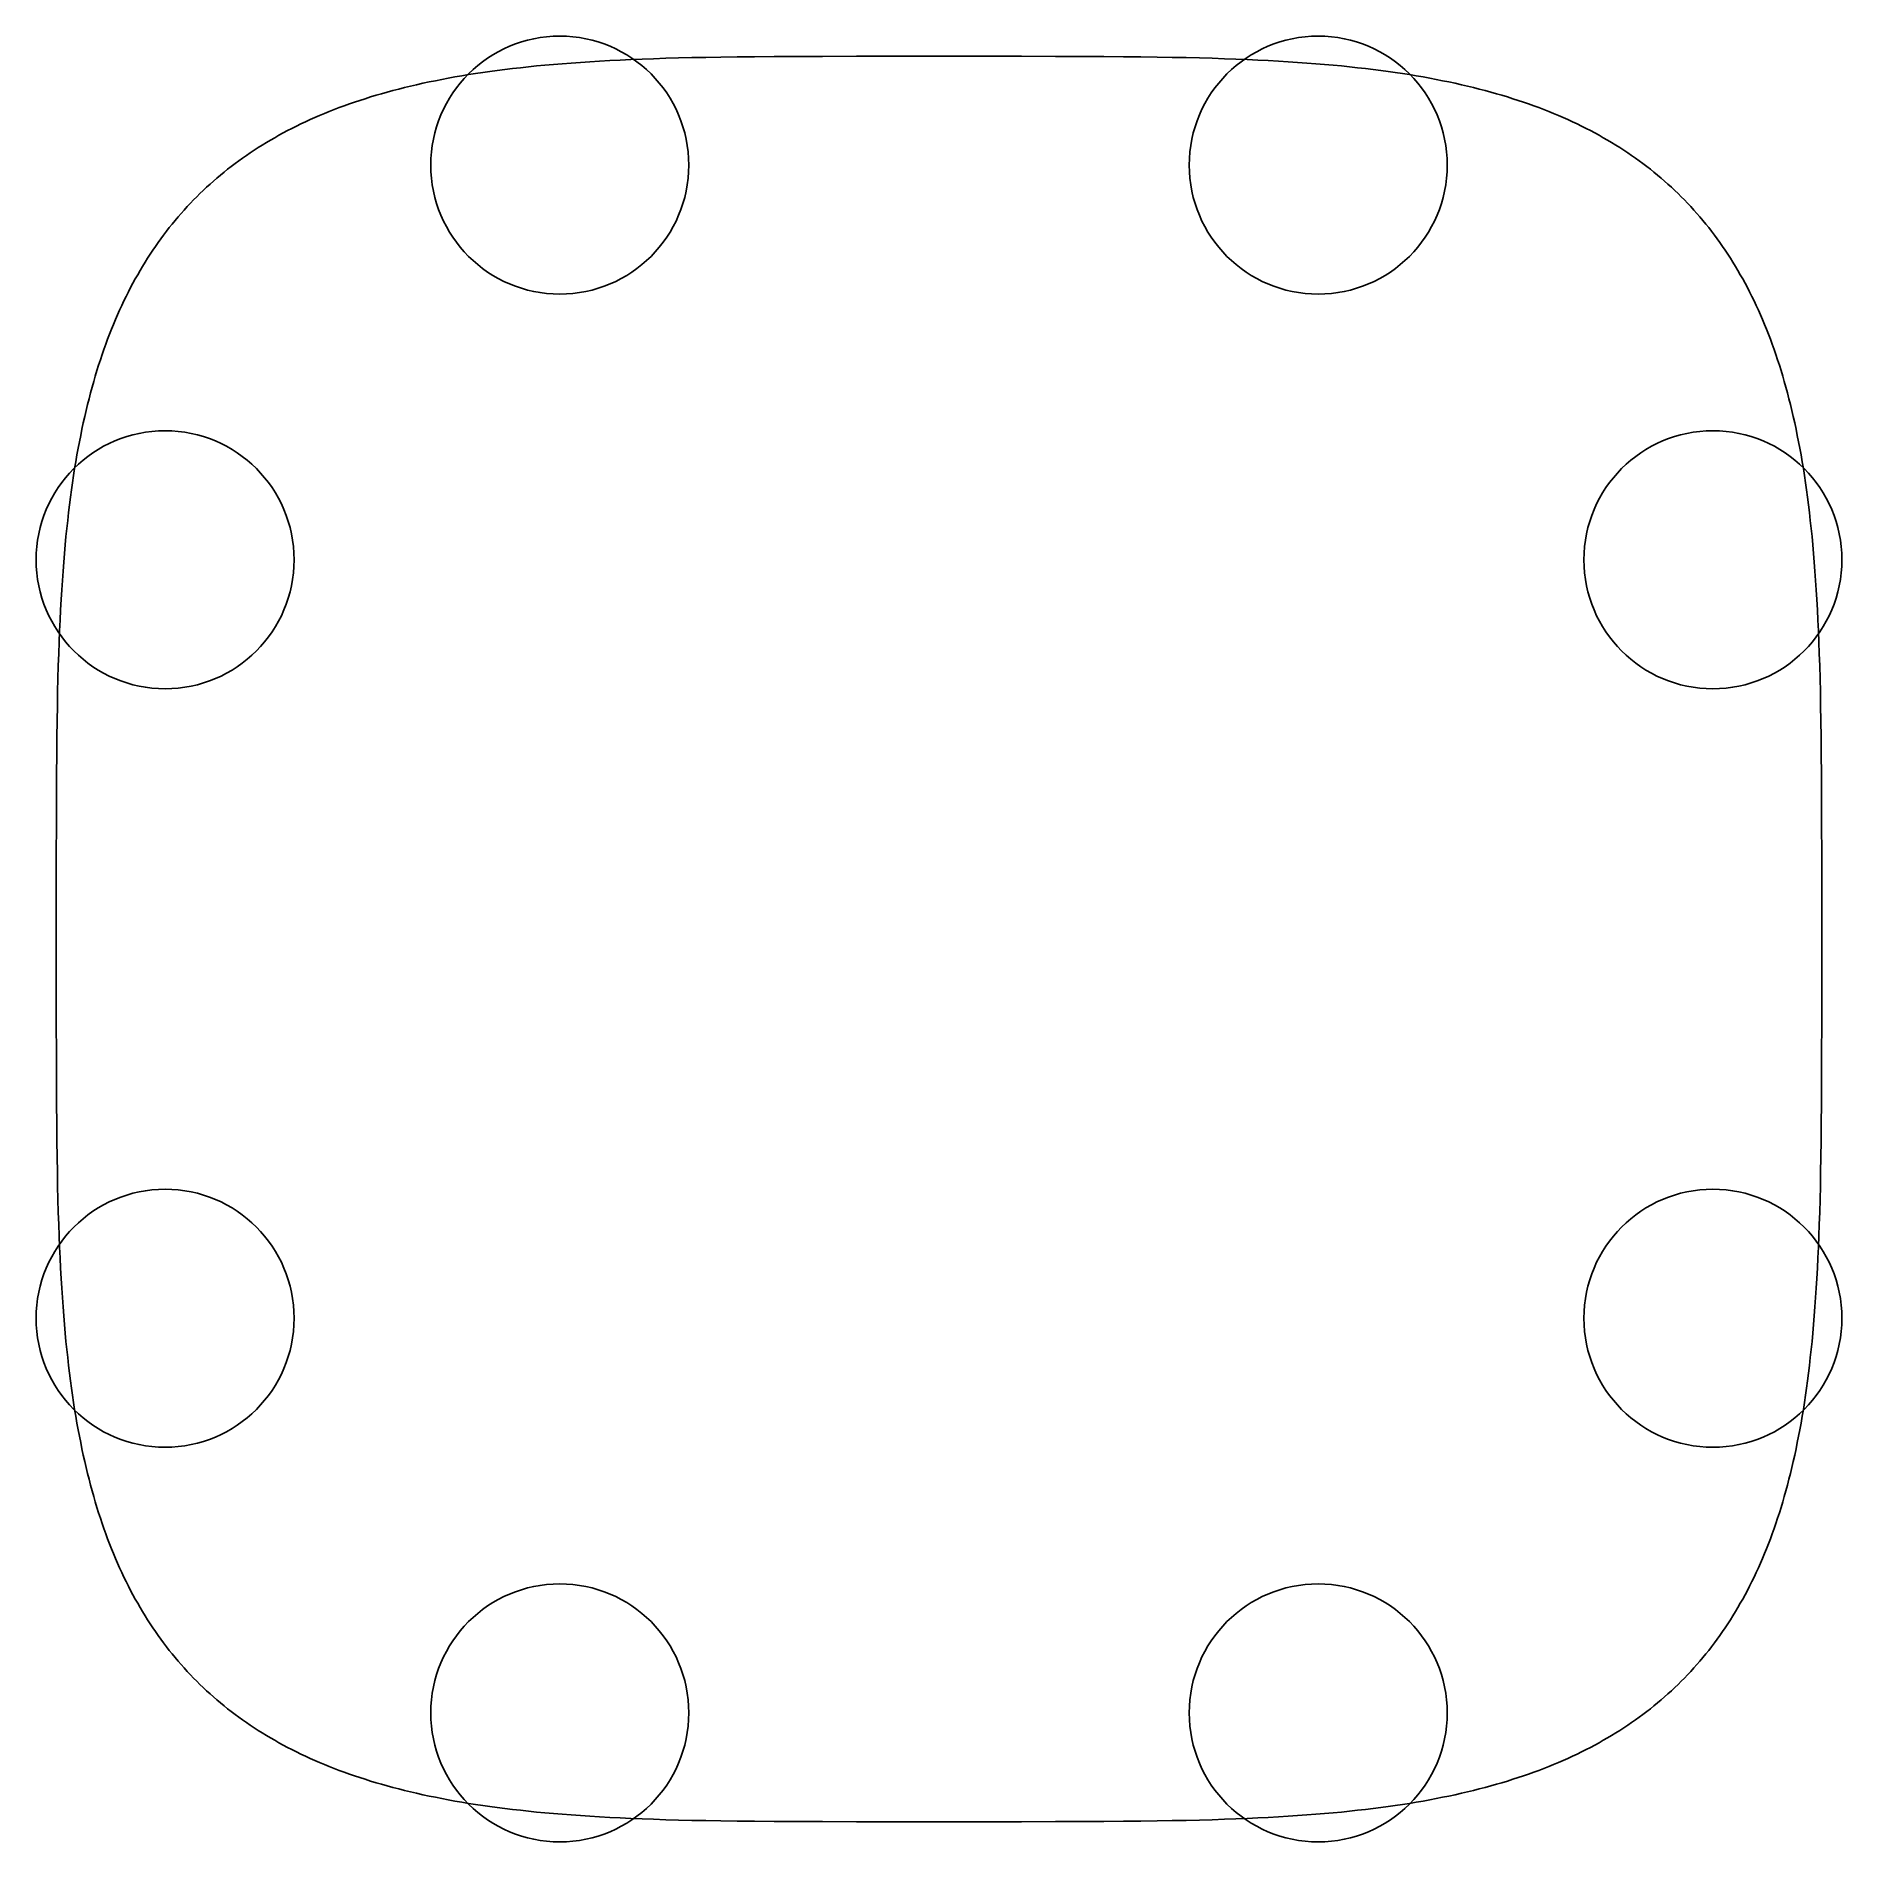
# Model space of a CAD drawing. Header units: metres. Extents: x -84 to 84, y -84 to 84.
import ezdxf

# ---------------------------------------------------------------- set-up
doc = ezdxf.new("R2010")
doc.units = ezdxf.units.M

msp = doc.modelspace()

# ---------------------------------------------------------------- linework, layer by layer
at = {"layer": 'ATTACH'}
for centre in [(-35.2746, 71.987), (35.2746, 71.987), (-71.9868, 35.2782), (71.9868, 35.2782), (-71.9868, -35.2782), (71.9868, -35.2782), (-35.2746, -71.987), (35.2746, -71.987)]:
    msp.add_circle(centre, 12, dxfattribs=at)
at = {"layer": 'OUTLINE'}
for p, q in [((-41.7726, 80.6985), (-42.4466, 80.6025)), ((-41.0859, 80.7912), (-41.7726, 80.6985)), ((-40.386, 80.8808), (-41.0859, 80.7912)), ((-39.6722, 80.9672), (-40.386, 80.8808)), ((-38.9437, 81.0505), (-39.6722, 80.9672)), ((-38.1999, 81.1305), (-38.9437, 81.0505)), ((-37.4398, 81.2074), (-38.1999, 81.1305)), ((-36.6624, 81.2812), (-37.4398, 81.2074)), ((-35.8668, 81.3517), (-36.6624, 81.2812)), ((-35.0518, 81.4192), (-35.8668, 81.3517)), ((-34.216, 81.4834), (-35.0518, 81.4192)), ((-33.3579, 81.5445), (-34.216, 81.4834)), ((-32.4758, 81.6025), (-33.3579, 81.5445)), ((-31.5678, 81.6573), (-32.4758, 81.6025)), ((-30.6317, 81.709), (-31.5678, 81.6573)), ((-29.6649, 81.7575), (-30.6317, 81.709)), ((-28.6643, 81.8029), (-29.6649, 81.7575)), ((-27.6263, 81.8452), (-28.6643, 81.8029)), ((-26.5467, 81.8843), (-27.6263, 81.8452)), ((-25.4203, 81.9203), (-26.5467, 81.8843)), ((-24.2405, 81.9531), (-25.4203, 81.9203)), ((-22.9993, 81.9829), (-24.2405, 81.9531)), ((-21.6863, 82.0095), (-22.9993, 81.9829)), ((-20.2876, 82.0329), (-21.6863, 82.0095)), ((-18.7842, 82.0532), (-20.2876, 82.0329)), ((-17.1488, 82.0704), (-18.7842, 82.0532)), ((-15.3392, 82.0845), (-17.1488, 82.0704)), ((-13.2847, 82.0954), (-15.3392, 82.0845)), ((-10.8473, 82.1033), (-13.2847, 82.0954)), ((-7.6703, 82.108), (-10.8473, 82.1033)), ((0, 82.1095), (-7.6703, 82.108)), ((7.6703, 82.108), (0, 82.1095)), ((10.8473, 82.1033), (7.6703, 82.108)), ((13.2847, 82.0954), (10.8473, 82.1033)), ((15.3392, 82.0845), (13.2847, 82.0954)), ((17.1488, 82.0704), (15.3392, 82.0845)), ((18.7842, 82.0532), (17.1488, 82.0704)), ((20.2876, 82.0329), (18.7842, 82.0532)), ((21.6863, 82.0095), (20.2876, 82.0329)), ((22.9993, 81.9829), (21.6863, 82.0095)), ((24.2405, 81.9531), (22.9993, 81.9829)), ((25.4203, 81.9203), (24.2405, 81.9531)), ((26.5467, 81.8843), (25.4203, 81.9203)), ((27.6263, 81.8452), (26.5467, 81.8843)), ((28.6643, 81.8029), (27.6263, 81.8452)), ((29.6649, 81.7575), (28.6643, 81.8029)), ((30.6317, 81.709), (29.6649, 81.7575)), ((31.5678, 81.6573), (30.6317, 81.709)), ((32.4758, 81.6025), (31.5678, 81.6573)), ((33.3579, 81.5445), (32.4758, 81.6025)), ((34.216, 81.4834), (33.3579, 81.5445)), ((35.0518, 81.4192), (34.216, 81.4834)), ((35.8668, 81.3517), (35.0518, 81.4192)), ((36.6624, 81.2812), (35.8668, 81.3517)), ((37.4398, 81.2074), (36.6624, 81.2812)), ((38.1999, 81.1305), (37.4398, 81.2074)), ((38.9437, 81.0505), (38.1999, 81.1305)), ((39.6722, 80.9672), (38.9437, 81.0505)), ((40.386, 80.8808), (39.6722, 80.9672)), ((41.0859, 80.7912), (40.386, 80.8808)), ((41.7726, 80.6985), (41.0859, 80.7912)), ((42.4466, 80.6025), (41.7726, 80.6985)), ((-50.2552, 79.0636), (-50.7941, 78.9226)), ((-49.7086, 79.2013), (-50.2552, 79.0636)), ((-49.1539, 79.3358), (-49.7086, 79.2013)), ((-48.591, 79.4671), (-49.1539, 79.3358)), ((-48.0197, 79.5951), (-48.591, 79.4671)), ((-47.4396, 79.7199), (-48.0197, 79.5951)), ((-46.8505, 79.8415), (-47.4396, 79.7199)), ((-46.2521, 79.9598), (-46.8505, 79.8415)), ((-45.6441, 80.0749), (-46.2521, 79.9598)), ((-45.0261, 80.1869), (-45.6441, 80.0749)), ((-44.3978, 80.2956), (-45.0261, 80.1869)), ((-43.7587, 80.4011), (-44.3978, 80.2956)), ((-43.1085, 80.5034), (-43.7587, 80.4011)), ((-42.4466, 80.6025), (-43.1085, 80.5034)), ((43.1085, 80.5034), (42.4466, 80.6025)), ((43.7587, 80.4011), (43.1085, 80.5034)), ((44.3978, 80.2956), (43.7587, 80.4011)), ((45.0261, 80.1869), (44.3978, 80.2956)), ((45.6441, 80.0749), (45.0261, 80.1869)), ((46.2521, 79.9598), (45.6441, 80.0749)), ((46.8505, 79.8415), (46.2521, 79.9598)), ((47.4396, 79.7199), (46.8505, 79.8415)), ((48.0197, 79.5951), (47.4396, 79.7199)), ((48.591, 79.4671), (48.0197, 79.5951)), ((49.1539, 79.3358), (48.591, 79.4671)), ((49.7086, 79.2013), (49.1539, 79.3358)), ((50.2552, 79.0636), (49.7086, 79.2013)), ((50.7941, 78.9226), (50.2552, 79.0636)), ((-55.7951, 77.3318), (-56.2598, 77.1544)), ((-55.3244, 77.5058), (-55.7951, 77.3318)), ((-54.8475, 77.6764), (-55.3244, 77.5058)), ((-54.3644, 77.8437), (-54.8475, 77.6764)), ((-53.8748, 78.0077), (-54.3644, 77.8437)), ((-53.3787, 78.1684), (-53.8748, 78.0077)), ((-52.8758, 78.3258), (-53.3787, 78.1684)), ((-52.3661, 78.4799), (-52.8758, 78.3258)), ((-51.8494, 78.6307), (-52.3661, 78.4799)), ((-51.3254, 78.7783), (-51.8494, 78.6307)), ((-50.7941, 78.9226), (-51.3254, 78.7783)), ((51.3254, 78.7783), (50.7941, 78.9226)), ((51.8494, 78.6307), (51.3254, 78.7783)), ((52.3661, 78.4799), (51.8494, 78.6307)), ((52.8758, 78.3258), (52.3661, 78.4799)), ((53.3787, 78.1684), (52.8758, 78.3258)), ((53.8748, 78.0077), (53.3787, 78.1684)), ((54.3644, 77.8437), (53.8748, 78.0077)), ((54.8475, 77.6764), (54.3644, 77.8437)), ((55.3244, 77.5058), (54.8475, 77.6764)), ((55.7951, 77.3318), (55.3244, 77.5058)), ((56.2598, 77.1544), (55.7951, 77.3318)), ((-59.7721, 75.6143), (-60.1869, 75.4064)), ((-59.3521, 75.8187), (-59.7721, 75.6143)), ((-58.9268, 76.0197), (-59.3521, 75.8187)), ((-58.4962, 76.2173), (-58.9268, 76.0197)), ((-58.0602, 76.4115), (-58.4962, 76.2173)), ((-57.6186, 76.6023), (-58.0602, 76.4115)), ((-57.1714, 76.7897), (-57.6186, 76.6023)), ((-56.7185, 76.9738), (-57.1714, 76.7897)), ((-56.2598, 77.1544), (-56.7185, 76.9738)), ((56.7185, 76.9738), (56.2598, 77.1544)), ((57.1714, 76.7897), (56.7185, 76.9738)), ((57.6186, 76.6023), (57.1714, 76.7897)), ((58.0602, 76.4115), (57.6186, 76.6023)), ((58.4962, 76.2173), (58.0602, 76.4115)), ((58.9268, 76.0197), (58.4962, 76.2173)), ((59.3521, 75.8187), (58.9268, 76.0197)), ((59.7721, 75.6143), (59.3521, 75.8187)), ((60.1869, 75.4064), (59.7721, 75.6143)), ((-62.5706, 74.0861), (-62.951, 73.8537)), ((-62.1855, 74.3149), (-62.5706, 74.0861)), ((-61.7956, 74.5402), (-62.1855, 74.3149)), ((-61.4008, 74.7619), (-61.7956, 74.5402)), ((-61.0012, 74.9802), (-61.4008, 74.7619)), ((-60.5965, 75.195), (-61.0012, 74.9802)), ((-60.1869, 75.4064), (-60.5965, 75.195)), ((60.5965, 75.195), (60.1869, 75.4064)), ((61.0012, 74.9802), (60.5965, 75.195)), ((61.4008, 74.7619), (61.0012, 74.9802)), ((61.7956, 74.5402), (61.4008, 74.7619)), ((62.1855, 74.3149), (61.7956, 74.5402)), ((62.5706, 74.0861), (62.1855, 74.3149)), ((62.951, 73.8537), (62.5706, 74.0861)), ((-65.1372, 72.3844), (-65.486, 72.1268)), ((-64.7841, 72.6383), (-65.1372, 72.3844)), ((-64.4265, 72.8886), (-64.7841, 72.6383)), ((-64.0644, 73.1353), (-64.4265, 72.8886)), ((-63.6979, 73.3783), (-64.0644, 73.1353)), ((-63.3268, 73.6178), (-63.6979, 73.3783)), ((-62.951, 73.8537), (-63.3268, 73.6178)), ((63.3268, 73.6178), (62.951, 73.8537)), ((63.6979, 73.3783), (63.3268, 73.6178)), ((64.0644, 73.1353), (63.6979, 73.3783)), ((64.4265, 72.8886), (64.0644, 73.1353)), ((64.7841, 72.6383), (64.4265, 72.8886)), ((65.1372, 72.3844), (64.7841, 72.6383)), ((65.486, 72.1268), (65.1372, 72.3844)), ((-67.1659, 70.7832), (-67.4893, 70.5032)), ((-66.8384, 71.0594), (-67.1659, 70.7832)), ((-66.5066, 71.3318), (-66.8384, 71.0594)), ((-66.1707, 71.6005), (-66.5066, 71.3318)), ((-65.8305, 71.8655), (-66.1707, 71.6005)), ((-65.486, 72.1268), (-65.8305, 71.8655)), ((65.8305, 71.8655), (65.486, 72.1268)), ((66.1707, 71.6005), (65.8305, 71.8655)), ((66.5066, 71.3318), (66.1707, 71.6005)), ((66.8384, 71.0594), (66.5066, 71.3318)), ((67.1659, 70.7832), (66.8384, 71.0594)), ((67.4893, 70.5032), (67.1659, 70.7832)), ((-69.0456, 69.0456), (-69.3449, 68.7424)), ((-68.7424, 69.3449), (-69.0456, 69.0456)), ((-68.4351, 69.6403), (-68.7424, 69.3449)), ((-68.1239, 69.9318), (-68.4351, 69.6403)), ((-67.8087, 70.2194), (-68.1239, 69.9318)), ((-67.4893, 70.5032), (-67.8087, 70.2194)), ((67.8087, 70.2194), (67.4893, 70.5032)), ((68.1239, 69.9318), (67.8087, 70.2194)), ((68.4351, 69.6403), (68.1239, 69.9318)), ((68.7424, 69.3449), (68.4351, 69.6403)), ((69.0456, 69.0456), (68.7424, 69.3449)), ((69.3449, 68.7424), (69.0456, 69.0456)), ((-70.5032, 67.4893), (-70.7832, 67.1659)), ((-70.2194, 67.8087), (-70.5032, 67.4893)), ((-69.9318, 68.1239), (-70.2194, 67.8087)), ((-69.6403, 68.4351), (-69.9318, 68.1239)), ((-69.3449, 68.7424), (-69.6403, 68.4351)), ((69.6403, 68.4351), (69.3449, 68.7424)), ((69.9318, 68.1239), (69.6403, 68.4351)), ((70.2194, 67.8087), (69.9318, 68.1239)), ((70.5032, 67.4893), (70.2194, 67.8087)), ((70.7832, 67.1659), (70.5032, 67.4893)), ((-71.8655, 65.8305), (-72.1268, 65.486)), ((-71.6005, 66.1707), (-71.8655, 65.8305)), ((-71.3318, 66.5066), (-71.6005, 66.1707)), ((-71.0594, 66.8384), (-71.3318, 66.5066)), ((-70.7832, 67.1659), (-71.0594, 66.8384)), ((71.0594, 66.8384), (70.7832, 67.1659)), ((71.3318, 66.5066), (71.0594, 66.8384)), ((71.6005, 66.1707), (71.3318, 66.5066)), ((71.8655, 65.8305), (71.6005, 66.1707)), ((72.1268, 65.486), (71.8655, 65.8305)), ((-73.1353, 64.0644), (-73.3783, 63.6979)), ((-72.8886, 64.4265), (-73.1353, 64.0644)), ((-72.6383, 64.7841), (-72.8886, 64.4265)), ((-72.3844, 65.1372), (-72.6383, 64.7841)), ((-72.1268, 65.486), (-72.3844, 65.1372)), ((72.3844, 65.1372), (72.1268, 65.486)), ((72.6383, 64.7841), (72.3844, 65.1372)), ((72.8886, 64.4265), (72.6383, 64.7841)), ((73.1353, 64.0644), (72.8886, 64.4265)), ((73.3783, 63.6979), (73.1353, 64.0644)), ((-74.3149, 62.1855), (-74.5402, 61.7956)), ((-74.0861, 62.5706), (-74.3149, 62.1855)), ((-73.8537, 62.951), (-74.0861, 62.5706)), ((-73.6178, 63.3268), (-73.8537, 62.951)), ((-73.3783, 63.6979), (-73.6178, 63.3268)), ((73.6178, 63.3268), (73.3783, 63.6979)), ((73.8537, 62.951), (73.6178, 63.3268)), ((74.0861, 62.5706), (73.8537, 62.951)), ((74.3149, 62.1855), (74.0861, 62.5706)), ((74.5402, 61.7956), (74.3149, 62.1855)), ((-75.195, 60.5965), (-75.4064, 60.1869)), ((-74.9802, 61.0012), (-75.195, 60.5965)), ((-74.7619, 61.4008), (-74.9802, 61.0012)), ((-74.5402, 61.7956), (-74.7619, 61.4008)), ((74.7619, 61.4008), (74.5402, 61.7956)), ((74.9802, 61.0012), (74.7619, 61.4008)), ((75.195, 60.5965), (74.9802, 61.0012)), ((75.4064, 60.1869), (75.195, 60.5965)), ((-76.0197, 58.9268), (-76.2173, 58.4962)), ((-75.8187, 59.3521), (-76.0197, 58.9268)), ((-75.6143, 59.7721), (-75.8187, 59.3521)), ((-75.4064, 60.1869), (-75.6143, 59.7721)), ((75.6143, 59.7721), (75.4064, 60.1869)), ((75.8187, 59.3521), (75.6143, 59.7721)), ((76.0197, 58.9268), (75.8187, 59.3521)), ((76.2173, 58.4962), (76.0197, 58.9268)), ((-76.7897, 57.1714), (-76.9738, 56.7185)), ((-76.6023, 57.6186), (-76.7897, 57.1714)), ((-76.4115, 58.0602), (-76.6023, 57.6186)), ((-76.2173, 58.4962), (-76.4115, 58.0602)), ((76.4115, 58.0602), (76.2173, 58.4962)), ((76.6023, 57.6186), (76.4115, 58.0602)), ((76.7897, 57.1714), (76.6023, 57.6186)), ((76.9738, 56.7185), (76.7897, 57.1714)), ((-77.3318, 55.7951), (-77.5058, 55.3244)), ((-77.1544, 56.2598), (-77.3318, 55.7951)), ((-76.9738, 56.7185), (-77.1544, 56.2598)), ((77.1544, 56.2598), (76.9738, 56.7185)), ((77.3318, 55.7951), (77.1544, 56.2598)), ((77.5058, 55.3244), (77.3318, 55.7951)), ((-78.0077, 53.8748), (-78.1684, 53.3787)), ((-77.8437, 54.3644), (-78.0077, 53.8748)), ((-77.6764, 54.8475), (-77.8437, 54.3644)), ((-77.5058, 55.3244), (-77.6764, 54.8475)), ((77.6764, 54.8475), (77.5058, 55.3244)), ((77.8437, 54.3644), (77.6764, 54.8475)), ((78.0077, 53.8748), (77.8437, 54.3644)), ((78.1684, 53.3787), (78.0077, 53.8748)), ((-78.4799, 52.3661), (-78.6307, 51.8494)), ((-78.3258, 52.8758), (-78.4799, 52.3661)), ((-78.1684, 53.3787), (-78.3258, 52.8758)), ((78.3258, 52.8758), (78.1684, 53.3787)), ((78.4799, 52.3661), (78.3258, 52.8758)), ((78.6307, 51.8494), (78.4799, 52.3661)), ((-78.9226, 50.7941), (-79.0636, 50.2552)), ((-78.7783, 51.3254), (-78.9226, 50.7941)), ((-78.6307, 51.8494), (-78.7783, 51.3254)), ((78.7783, 51.3254), (78.6307, 51.8494)), ((78.9226, 50.7941), (78.7783, 51.3254)), ((79.0636, 50.2552), (78.9226, 50.7941)), ((-79.3358, 49.1539), (-79.4671, 48.591)), ((-79.2013, 49.7086), (-79.3358, 49.1539)), ((-79.0636, 50.2552), (-79.2013, 49.7086)), ((79.2013, 49.7086), (79.0636, 50.2552)), ((79.3358, 49.1539), (79.2013, 49.7086)), ((79.4671, 48.591), (79.3358, 49.1539)), ((-79.7199, 47.4396), (-79.8415, 46.8505)), ((-79.5951, 48.0197), (-79.7199, 47.4396)), ((-79.4671, 48.591), (-79.5951, 48.0197)), ((79.5951, 48.0197), (79.4671, 48.591)), ((79.7199, 47.4396), (79.5951, 48.0197)), ((79.8415, 46.8505), (79.7199, 47.4396)), ((-80.0749, 45.6441), (-80.1869, 45.0261)), ((-79.9598, 46.2521), (-80.0749, 45.6441)), ((-79.8415, 46.8505), (-79.9598, 46.2521)), ((79.9598, 46.2521), (79.8415, 46.8505)), ((80.0749, 45.6441), (79.9598, 46.2521)), ((80.1869, 45.0261), (80.0749, 45.6441)), ((-80.4011, 43.7587), (-80.5034, 43.1085)), ((-80.2956, 44.3978), (-80.4011, 43.7587)), ((-80.1869, 45.0261), (-80.2956, 44.3978)), ((80.2956, 44.3978), (80.1869, 45.0261)), ((80.4011, 43.7587), (80.2956, 44.3978)), ((80.5034, 43.1085), (80.4011, 43.7587)), ((-80.6025, 42.4466), (-80.6985, 41.7726)), ((-80.5034, 43.1085), (-80.6025, 42.4466)), ((80.6025, 42.4466), (80.5034, 43.1085)), ((80.6985, 41.7726), (80.6025, 42.4466)), ((-80.8808, 40.386), (-80.9672, 39.6722)), ((-80.7912, 41.0859), (-80.8808, 40.386)), ((-80.6985, 41.7726), (-80.7912, 41.0859)), ((80.7912, 41.0859), (80.6985, 41.7726)), ((80.8808, 40.386), (80.7912, 41.0859)), ((80.9672, 39.6722), (80.8808, 40.386)), ((-81.0505, 38.9437), (-81.1305, 38.1999)), ((-80.9672, 39.6722), (-81.0505, 38.9437)), ((81.0505, 38.9437), (80.9672, 39.6722)), ((81.1305, 38.1999), (81.0505, 38.9437)), ((-81.2074, 37.4398), (-81.2812, 36.6624)), ((-81.1305, 38.1999), (-81.2074, 37.4398)), ((81.2074, 37.4398), (81.1305, 38.1999)), ((81.2812, 36.6624), (81.2074, 37.4398)), ((-81.3517, 35.8668), (-81.4192, 35.0518)), ((-81.2812, 36.6624), (-81.3517, 35.8668)), ((81.3517, 35.8668), (81.2812, 36.6624)), ((81.4192, 35.0518), (81.3517, 35.8668)), ((-81.4834, 34.216), (-81.5445, 33.3579)), ((-81.4192, 35.0518), (-81.4834, 34.216)), ((81.4834, 34.216), (81.4192, 35.0518)), ((81.5445, 33.3579), (81.4834, 34.216)), ((-81.6025, 32.4758), (-81.6573, 31.5678)), ((-81.5445, 33.3579), (-81.6025, 32.4758)), ((81.6025, 32.4758), (81.5445, 33.3579)), ((81.6573, 31.5678), (81.6025, 32.4758)), ((-81.709, 30.6317), (-81.7575, 29.6649)), ((-81.6573, 31.5678), (-81.709, 30.6317)), ((81.709, 30.6317), (81.6573, 31.5678)), ((81.7575, 29.6649), (81.709, 30.6317)), ((-81.8029, 28.6643), (-81.8452, 27.6263)), ((-81.7575, 29.6649), (-81.8029, 28.6643)), ((81.8029, 28.6643), (81.7575, 29.6649)), ((81.8452, 27.6263), (81.8029, 28.6643)), ((-81.8452, 27.6263), (-81.8843, 26.5467)), ((81.8843, 26.5467), (81.8452, 27.6263)), ((-81.9203, 25.4203), (-81.9531, 24.2405)), ((-81.8843, 26.5467), (-81.9203, 25.4203)), ((81.9203, 25.4203), (81.8843, 26.5467)), ((81.9531, 24.2405), (81.9203, 25.4203)), ((-81.9531, 24.2405), (-81.9829, 22.9993)), ((81.9829, 22.9993), (81.9531, 24.2405)), ((-81.9829, 22.9993), (-82.0095, 21.6863)), ((82.0095, 21.6863), (81.9829, 22.9993)), ((-82.0329, 20.2876), (-82.0532, 18.7842)), ((-82.0095, 21.6863), (-82.0329, 20.2876)), ((82.0329, 20.2876), (82.0095, 21.6863)), ((82.0532, 18.7842), (82.0329, 20.2876)), ((-82.0532, 18.7842), (-82.0704, 17.1488)), ((82.0704, 17.1488), (82.0532, 18.7842)), ((-82.0704, 17.1488), (-82.0845, 15.3392)), ((82.0845, 15.3392), (82.0704, 17.1488)), ((-82.0845, 15.3392), (-82.0954, 13.2847)), ((82.0954, 13.2847), (82.0845, 15.3392)), ((-82.0954, 13.2847), (-82.1033, 10.8473)), ((82.1033, 10.8473), (82.0954, 13.2847)), ((-82.1033, 10.8473), (-82.108, 7.6703)), ((82.108, 7.6703), (82.1033, 10.8473)), ((-82.108, 7.6703), (-82.1095, 0)), ((82.1095, 0), (82.108, 7.6703)), ((-82.1095, 0), (-82.108, -7.6703)), ((82.108, -7.6703), (82.1095, 0)), ((-82.108, -7.6703), (-82.1033, -10.8473)), ((82.1033, -10.8473), (82.108, -7.6703)), ((-82.1033, -10.8473), (-82.0954, -13.2847)), ((82.0954, -13.2847), (82.1033, -10.8473)), ((-82.0954, -13.2847), (-82.0845, -15.3392)), ((82.0845, -15.3392), (82.0954, -13.2847)), ((-82.0845, -15.3392), (-82.0704, -17.1488)), ((82.0704, -17.1488), (82.0845, -15.3392)), ((-82.0704, -17.1488), (-82.0532, -18.7842)), ((82.0532, -18.7842), (82.0704, -17.1488)), ((-82.0532, -18.7842), (-82.0329, -20.2876)), ((82.0329, -20.2876), (82.0532, -18.7842)), ((-82.0329, -20.2876), (-82.0095, -21.6863)), ((-82.0095, -21.6863), (-81.9829, -22.9993)), ((81.9829, -22.9993), (82.0095, -21.6863)), ((82.0095, -21.6863), (82.0329, -20.2876)), ((-81.9829, -22.9993), (-81.9531, -24.2405)), ((81.9531, -24.2405), (81.9829, -22.9993)), ((-81.9531, -24.2405), (-81.9203, -25.4203)), ((81.9203, -25.4203), (81.9531, -24.2405)), ((-81.9203, -25.4203), (-81.8843, -26.5467)), ((-81.8843, -26.5467), (-81.8452, -27.6263)), ((81.8452, -27.6263), (81.8843, -26.5467)), ((81.8843, -26.5467), (81.9203, -25.4203)), ((-81.8452, -27.6263), (-81.8029, -28.6643)), ((81.8029, -28.6643), (81.8452, -27.6263)), ((-81.8029, -28.6643), (-81.7575, -29.6649)), ((-81.7575, -29.6649), (-81.709, -30.6317)), ((81.709, -30.6317), (81.7575, -29.6649)), ((81.7575, -29.6649), (81.8029, -28.6643)), ((-81.709, -30.6317), (-81.6573, -31.5678)), ((-81.6573, -31.5678), (-81.6025, -32.4758)), ((81.6025, -32.4758), (81.6573, -31.5678)), ((81.6573, -31.5678), (81.709, -30.6317)), ((-81.6025, -32.4758), (-81.5445, -33.3579)), ((-81.5445, -33.3579), (-81.4834, -34.216)), ((81.4834, -34.216), (81.5445, -33.3579)), ((81.5445, -33.3579), (81.6025, -32.4758)), ((-81.4834, -34.216), (-81.4192, -35.0518)), ((-81.4192, -35.0518), (-81.3517, -35.8668)), ((81.3517, -35.8668), (81.4192, -35.0518)), ((81.4192, -35.0518), (81.4834, -34.216)), ((-81.3517, -35.8668), (-81.2812, -36.6624)), ((-81.2812, -36.6624), (-81.2074, -37.4398)), ((81.2074, -37.4398), (81.2812, -36.6624)), ((81.2812, -36.6624), (81.3517, -35.8668)), ((-81.2074, -37.4398), (-81.1305, -38.1999)), ((-81.1305, -38.1999), (-81.0505, -38.9437)), ((81.0505, -38.9437), (81.1305, -38.1999)), ((81.1305, -38.1999), (81.2074, -37.4398)), ((-81.0505, -38.9437), (-80.9672, -39.6722)), ((-80.9672, -39.6722), (-80.8808, -40.386)), ((80.8808, -40.386), (80.9672, -39.6722)), ((80.9672, -39.6722), (81.0505, -38.9437)), ((-80.8808, -40.386), (-80.7912, -41.0859)), ((-80.7912, -41.0859), (-80.6985, -41.7726)), ((-80.6985, -41.7726), (-80.6025, -42.4466)), ((80.6025, -42.4466), (80.6985, -41.7726)), ((80.6985, -41.7726), (80.7912, -41.0859)), ((80.7912, -41.0859), (80.8808, -40.386)), ((-80.6025, -42.4466), (-80.5034, -43.1085)), ((-80.5034, -43.1085), (-80.4011, -43.7587)), ((80.4011, -43.7587), (80.5034, -43.1085)), ((80.5034, -43.1085), (80.6025, -42.4466)), ((-80.4011, -43.7587), (-80.2956, -44.3978)), ((-80.2956, -44.3978), (-80.1869, -45.0261)), ((-80.1869, -45.0261), (-80.0749, -45.6441)), ((80.0749, -45.6441), (80.1869, -45.0261)), ((80.1869, -45.0261), (80.2956, -44.3978)), ((80.2956, -44.3978), (80.4011, -43.7587)), ((-80.0749, -45.6441), (-79.9598, -46.2521)), ((-79.9598, -46.2521), (-79.8415, -46.8505)), ((-79.8415, -46.8505), (-79.7199, -47.4396)), ((79.7199, -47.4396), (79.8415, -46.8505)), ((79.8415, -46.8505), (79.9598, -46.2521)), ((79.9598, -46.2521), (80.0749, -45.6441)), ((-79.7199, -47.4396), (-79.5951, -48.0197)), ((-79.5951, -48.0197), (-79.4671, -48.591)), ((-79.4671, -48.591), (-79.3358, -49.1539)), ((79.3358, -49.1539), (79.4671, -48.591)), ((79.4671, -48.591), (79.5951, -48.0197)), ((79.5951, -48.0197), (79.7199, -47.4396)), ((-79.3358, -49.1539), (-79.2013, -49.7086)), ((-79.2013, -49.7086), (-79.0636, -50.2552)), ((-79.0636, -50.2552), (-78.9226, -50.7941)), ((78.9226, -50.7941), (79.0636, -50.2552)), ((79.0636, -50.2552), (79.2013, -49.7086)), ((79.2013, -49.7086), (79.3358, -49.1539)), ((-78.9226, -50.7941), (-78.7783, -51.3254)), ((-78.7783, -51.3254), (-78.6307, -51.8494)), ((-78.6307, -51.8494), (-78.4799, -52.3661)), ((78.4799, -52.3661), (78.6307, -51.8494)), ((78.6307, -51.8494), (78.7783, -51.3254)), ((78.7783, -51.3254), (78.9226, -50.7941)), ((-78.4799, -52.3661), (-78.3258, -52.8758)), ((-78.3258, -52.8758), (-78.1684, -53.3787)), ((-78.1684, -53.3787), (-78.0077, -53.8748)), ((78.0077, -53.8748), (78.1684, -53.3787)), ((78.1684, -53.3787), (78.3258, -52.8758)), ((78.3258, -52.8758), (78.4799, -52.3661)), ((-78.0077, -53.8748), (-77.8437, -54.3644)), ((-77.8437, -54.3644), (-77.6764, -54.8475)), ((-77.6764, -54.8475), (-77.5058, -55.3244)), ((-77.5058, -55.3244), (-77.3318, -55.7951)), ((77.3318, -55.7951), (77.5058, -55.3244)), ((77.5058, -55.3244), (77.6764, -54.8475)), ((77.6764, -54.8475), (77.8437, -54.3644)), ((77.8437, -54.3644), (78.0077, -53.8748)), ((-77.3318, -55.7951), (-77.1544, -56.2598)), ((-77.1544, -56.2598), (-76.9738, -56.7185)), ((-76.9738, -56.7185), (-76.7897, -57.1714)), ((76.7897, -57.1714), (76.9738, -56.7185)), ((76.9738, -56.7185), (77.1544, -56.2598)), ((77.1544, -56.2598), (77.3318, -55.7951)), ((-76.7897, -57.1714), (-76.6023, -57.6186)), ((-76.6023, -57.6186), (-76.4115, -58.0602)), ((-76.4115, -58.0602), (-76.2173, -58.4962)), ((-76.2173, -58.4962), (-76.0197, -58.9268)), ((76.0197, -58.9268), (76.2173, -58.4962)), ((76.2173, -58.4962), (76.4115, -58.0602)), ((76.4115, -58.0602), (76.6023, -57.6186)), ((76.6023, -57.6186), (76.7897, -57.1714)), ((-76.0197, -58.9268), (-75.8187, -59.3521)), ((-75.8187, -59.3521), (-75.6143, -59.7721)), ((-75.6143, -59.7721), (-75.4064, -60.1869)), ((-75.4064, -60.1869), (-75.195, -60.5965)), ((75.195, -60.5965), (75.4064, -60.1869)), ((75.4064, -60.1869), (75.6143, -59.7721)), ((75.6143, -59.7721), (75.8187, -59.3521)), ((75.8187, -59.3521), (76.0197, -58.9268)), ((-75.195, -60.5965), (-74.9802, -61.0012)), ((-74.9802, -61.0012), (-74.7619, -61.4008)), ((-74.7619, -61.4008), (-74.5402, -61.7956)), ((-74.5402, -61.7956), (-74.3149, -62.1855)), ((74.3149, -62.1855), (74.5402, -61.7956)), ((74.5402, -61.7956), (74.7619, -61.4008)), ((74.7619, -61.4008), (74.9802, -61.0012)), ((74.9802, -61.0012), (75.195, -60.5965)), ((-74.3149, -62.1855), (-74.0861, -62.5706)), ((-74.0861, -62.5706), (-73.8537, -62.951)), ((-73.8537, -62.951), (-73.6178, -63.3268)), ((-73.6178, -63.3268), (-73.3783, -63.6979)), ((-73.3783, -63.6979), (-73.1353, -64.0644)), ((73.1353, -64.0644), (73.3783, -63.6979)), ((73.3783, -63.6979), (73.6178, -63.3268)), ((73.6178, -63.3268), (73.8537, -62.951)), ((73.8537, -62.951), (74.0861, -62.5706)), ((74.0861, -62.5706), (74.3149, -62.1855)), ((-73.1353, -64.0644), (-72.8886, -64.4265)), ((-72.8886, -64.4265), (-72.6383, -64.7841)), ((-72.6383, -64.7841), (-72.3844, -65.1372)), ((-72.3844, -65.1372), (-72.1268, -65.486)), ((-72.1268, -65.486), (-71.8655, -65.8305)), ((71.8655, -65.8305), (72.1268, -65.486)), ((72.1268, -65.486), (72.3844, -65.1372)), ((72.3844, -65.1372), (72.6383, -64.7841)), ((72.6383, -64.7841), (72.8886, -64.4265)), ((72.8886, -64.4265), (73.1353, -64.0644)), ((-71.8655, -65.8305), (-71.6005, -66.1707)), ((-71.6005, -66.1707), (-71.3318, -66.5066)), ((-71.3318, -66.5066), (-71.0594, -66.8384)), ((-71.0594, -66.8384), (-70.7832, -67.1659)), ((-70.7832, -67.1659), (-70.5032, -67.4893)), ((70.5032, -67.4893), (70.7832, -67.1659)), ((70.7832, -67.1659), (71.0594, -66.8384)), ((71.0594, -66.8384), (71.3318, -66.5066)), ((71.3318, -66.5066), (71.6005, -66.1707)), ((71.6005, -66.1707), (71.8655, -65.8305)), ((-70.5032, -67.4893), (-70.2194, -67.8087)), ((-70.2194, -67.8087), (-69.9318, -68.1239)), ((-69.9318, -68.1239), (-69.6403, -68.4351)), ((-69.6403, -68.4351), (-69.3449, -68.7424)), ((-69.3449, -68.7424), (-69.0456, -69.0456)), ((69.0456, -69.0456), (69.3449, -68.7424)), ((69.3449, -68.7424), (69.6403, -68.4351)), ((69.6403, -68.4351), (69.9318, -68.1239)), ((69.9318, -68.1239), (70.2194, -67.8087)), ((70.2194, -67.8087), (70.5032, -67.4893)), ((-69.0456, -69.0456), (-68.7424, -69.3449)), ((-68.7424, -69.3449), (-68.4351, -69.6403)), ((-68.4351, -69.6403), (-68.1239, -69.9318)), ((-68.1239, -69.9318), (-67.8087, -70.2194)), ((-67.8087, -70.2194), (-67.4893, -70.5032)), ((-67.4893, -70.5032), (-67.1659, -70.7832)), ((67.1659, -70.7832), (67.4893, -70.5032)), ((67.4893, -70.5032), (67.8087, -70.2194)), ((67.8087, -70.2194), (68.1239, -69.9318)), ((68.1239, -69.9318), (68.4351, -69.6403)), ((68.4351, -69.6403), (68.7424, -69.3449)), ((68.7424, -69.3449), (69.0456, -69.0456)), ((-67.1659, -70.7832), (-66.8384, -71.0594)), ((-66.8384, -71.0594), (-66.5066, -71.3318)), ((-66.5066, -71.3318), (-66.1707, -71.6005)), ((-66.1707, -71.6005), (-65.8305, -71.8655)), ((-65.8305, -71.8655), (-65.486, -72.1268)), ((-65.486, -72.1268), (-65.1372, -72.3844)), ((65.1372, -72.3844), (65.486, -72.1268)), ((65.486, -72.1268), (65.8305, -71.8655)), ((65.8305, -71.8655), (66.1707, -71.6005)), ((66.1707, -71.6005), (66.5066, -71.3318)), ((66.5066, -71.3318), (66.8384, -71.0594)), ((66.8384, -71.0594), (67.1659, -70.7832)), ((-65.1372, -72.3844), (-64.7841, -72.6383)), ((-64.7841, -72.6383), (-64.4265, -72.8886)), ((-64.4265, -72.8886), (-64.0644, -73.1353)), ((-64.0644, -73.1353), (-63.6979, -73.3783)), ((-63.6979, -73.3783), (-63.3268, -73.6178)), ((-63.3268, -73.6178), (-62.951, -73.8537)), ((-62.951, -73.8537), (-62.5706, -74.0861)), ((62.5706, -74.0861), (62.951, -73.8537)), ((62.951, -73.8537), (63.3268, -73.6178)), ((63.3268, -73.6178), (63.6979, -73.3783)), ((63.6979, -73.3783), (64.0644, -73.1353)), ((64.0644, -73.1353), (64.4265, -72.8886)), ((64.4265, -72.8886), (64.7841, -72.6383)), ((64.7841, -72.6383), (65.1372, -72.3844)), ((-62.5706, -74.0861), (-62.1855, -74.3149)), ((-62.1855, -74.3149), (-61.7956, -74.5402)), ((-61.7956, -74.5402), (-61.4008, -74.7619)), ((-61.4008, -74.7619), (-61.0012, -74.9802)), ((-61.0012, -74.9802), (-60.5965, -75.195)), ((-60.5965, -75.195), (-60.1869, -75.4064)), ((-60.1869, -75.4064), (-59.7721, -75.6143)), ((59.7721, -75.6143), (60.1869, -75.4064)), ((60.1869, -75.4064), (60.5965, -75.195)), ((60.5965, -75.195), (61.0012, -74.9802)), ((61.0012, -74.9802), (61.4008, -74.7619)), ((61.4008, -74.7619), (61.7956, -74.5402)), ((61.7956, -74.5402), (62.1855, -74.3149)), ((62.1855, -74.3149), (62.5706, -74.0861)), ((-59.7721, -75.6143), (-59.3521, -75.8187)), ((-59.3521, -75.8187), (-58.9268, -76.0197)), ((-58.9268, -76.0197), (-58.4962, -76.2173)), ((-58.4962, -76.2173), (-58.0602, -76.4115)), ((-58.0602, -76.4115), (-57.6186, -76.6023)), ((-57.6186, -76.6023), (-57.1714, -76.7897)), ((-57.1714, -76.7897), (-56.7185, -76.9738)), ((-56.7185, -76.9738), (-56.2598, -77.1544)), ((-56.2598, -77.1544), (-55.7951, -77.3318)), ((55.7951, -77.3318), (56.2598, -77.1544)), ((56.2598, -77.1544), (56.7185, -76.9738)), ((56.7185, -76.9738), (57.1714, -76.7897)), ((57.1714, -76.7897), (57.6186, -76.6023)), ((57.6186, -76.6023), (58.0602, -76.4115)), ((58.0602, -76.4115), (58.4962, -76.2173)), ((58.4962, -76.2173), (58.9268, -76.0197)), ((58.9268, -76.0197), (59.3521, -75.8187)), ((59.3521, -75.8187), (59.7721, -75.6143)), ((-55.7951, -77.3318), (-55.3244, -77.5058)), ((-55.3244, -77.5058), (-54.8475, -77.6764)), ((-54.8475, -77.6764), (-54.3644, -77.8437)), ((-54.3644, -77.8437), (-53.8748, -78.0077)), ((-53.8748, -78.0077), (-53.3787, -78.1684)), ((-53.3787, -78.1684), (-52.8758, -78.3258)), ((-52.8758, -78.3258), (-52.3661, -78.4799)), ((-52.3661, -78.4799), (-51.8494, -78.6307)), ((-51.8494, -78.6307), (-51.3254, -78.7783)), ((-51.3254, -78.7783), (-50.7941, -78.9226)), ((-50.7941, -78.9226), (-50.2552, -79.0636)), ((50.2552, -79.0636), (50.7941, -78.9226)), ((50.7941, -78.9226), (51.3254, -78.7783)), ((51.3254, -78.7783), (51.8494, -78.6307)), ((51.8494, -78.6307), (52.3661, -78.4799)), ((52.3661, -78.4799), (52.8758, -78.3258)), ((52.8758, -78.3258), (53.3787, -78.1684)), ((53.3787, -78.1684), (53.8748, -78.0077)), ((53.8748, -78.0077), (54.3644, -77.8437)), ((54.3644, -77.8437), (54.8475, -77.6764)), ((54.8475, -77.6764), (55.3244, -77.5058)), ((55.3244, -77.5058), (55.7951, -77.3318)), ((-50.2552, -79.0636), (-49.7086, -79.2013)), ((-49.7086, -79.2013), (-49.1539, -79.3358)), ((-49.1539, -79.3358), (-48.591, -79.4671)), ((-48.591, -79.4671), (-48.0197, -79.5951)), ((-48.0197, -79.5951), (-47.4396, -79.7199)), ((-47.4396, -79.7199), (-46.8505, -79.8415)), ((-46.8505, -79.8415), (-46.2521, -79.9598)), ((-46.2521, -79.9598), (-45.6441, -80.0749)), ((-45.6441, -80.0749), (-45.0261, -80.1869)), ((-45.0261, -80.1869), (-44.3978, -80.2956)), ((-44.3978, -80.2956), (-43.7587, -80.4011)), ((-43.7587, -80.4011), (-43.1085, -80.5034)), ((-43.1085, -80.5034), (-42.4466, -80.6025)), ((-42.4466, -80.6025), (-41.7726, -80.6985)), ((41.7726, -80.6985), (42.4466, -80.6025)), ((42.4466, -80.6025), (43.1085, -80.5034)), ((43.1085, -80.5034), (43.7587, -80.4011)), ((43.7587, -80.4011), (44.3978, -80.2956)), ((44.3978, -80.2956), (45.0261, -80.1869)), ((45.0261, -80.1869), (45.6441, -80.0749)), ((45.6441, -80.0749), (46.2521, -79.9598)), ((46.2521, -79.9598), (46.8505, -79.8415)), ((46.8505, -79.8415), (47.4396, -79.7199)), ((47.4396, -79.7199), (48.0197, -79.5951)), ((48.0197, -79.5951), (48.591, -79.4671)), ((48.591, -79.4671), (49.1539, -79.3358)), ((49.1539, -79.3358), (49.7086, -79.2013)), ((49.7086, -79.2013), (50.2552, -79.0636)), ((-41.7726, -80.6985), (-41.0859, -80.7912)), ((-41.0859, -80.7912), (-40.386, -80.8808)), ((-40.386, -80.8808), (-39.6722, -80.9672)), ((-39.6722, -80.9672), (-38.9437, -81.0505)), ((-38.9437, -81.0505), (-38.1999, -81.1305)), ((-38.1999, -81.1305), (-37.4398, -81.2074)), ((-37.4398, -81.2074), (-36.6624, -81.2812)), ((-36.6624, -81.2812), (-35.8668, -81.3517)), ((-35.8668, -81.3517), (-35.0518, -81.4192)), ((-35.0518, -81.4192), (-34.216, -81.4834)), ((-34.216, -81.4834), (-33.3579, -81.5445)), ((-33.3579, -81.5445), (-32.4758, -81.6025)), ((-32.4758, -81.6025), (-31.5678, -81.6573)), ((-31.5678, -81.6573), (-30.6317, -81.709)), ((-30.6317, -81.709), (-29.6649, -81.7575)), ((-29.6649, -81.7575), (-28.6643, -81.8029)), ((-28.6643, -81.8029), (-27.6263, -81.8452)), ((-27.6263, -81.8452), (-26.5467, -81.8843)), ((-26.5467, -81.8843), (-25.4203, -81.9203)), ((-25.4203, -81.9203), (-24.2405, -81.9531)), ((-24.2405, -81.9531), (-22.9993, -81.9829)), ((-22.9993, -81.9829), (-21.6863, -82.0095)), ((-21.6863, -82.0095), (-20.2876, -82.0329)), ((-20.2876, -82.0329), (-18.7842, -82.0532)), ((-18.7842, -82.0532), (-17.1488, -82.0704)), ((-17.1488, -82.0704), (-15.3392, -82.0845)), ((-15.3392, -82.0845), (-13.2847, -82.0954)), ((-13.2847, -82.0954), (-10.8473, -82.1033)), ((-10.8473, -82.1033), (-7.6703, -82.108)), ((-7.6703, -82.108), (0, -82.1095)), ((0, -82.1095), (7.6703, -82.108)), ((7.6703, -82.108), (10.8473, -82.1033)), ((10.8473, -82.1033), (13.2847, -82.0954)), ((13.2847, -82.0954), (15.3392, -82.0845)), ((15.3392, -82.0845), (17.1488, -82.0704)), ((17.1488, -82.0704), (18.7842, -82.0532)), ((18.7842, -82.0532), (20.2876, -82.0329)), ((20.2876, -82.0329), (21.6863, -82.0095)), ((21.6863, -82.0095), (22.9993, -81.9829)), ((22.9993, -81.9829), (24.2405, -81.9531)), ((24.2405, -81.9531), (25.4203, -81.9203)), ((25.4203, -81.9203), (26.5467, -81.8843)), ((26.5467, -81.8843), (27.6263, -81.8452)), ((27.6263, -81.8452), (28.6643, -81.8029)), ((28.6643, -81.8029), (29.6649, -81.7575)), ((29.6649, -81.7575), (30.6317, -81.709)), ((30.6317, -81.709), (31.5678, -81.6573)), ((31.5678, -81.6573), (32.4758, -81.6025)), ((32.4758, -81.6025), (33.3579, -81.5445)), ((33.3579, -81.5445), (34.216, -81.4834)), ((34.216, -81.4834), (35.0518, -81.4192)), ((35.0518, -81.4192), (35.8668, -81.3517)), ((35.8668, -81.3517), (36.6624, -81.2812)), ((36.6624, -81.2812), (37.4398, -81.2074)), ((37.4398, -81.2074), (38.1999, -81.1305)), ((38.1999, -81.1305), (38.9437, -81.0505)), ((38.9437, -81.0505), (39.6722, -80.9672)), ((39.6722, -80.9672), (40.386, -80.8808)), ((40.386, -80.8808), (41.0859, -80.7912)), ((41.0859, -80.7912), (41.7726, -80.6985))]:
    msp.add_line(p, q, dxfattribs=at)

doc.saveas('drawing.dxf')
